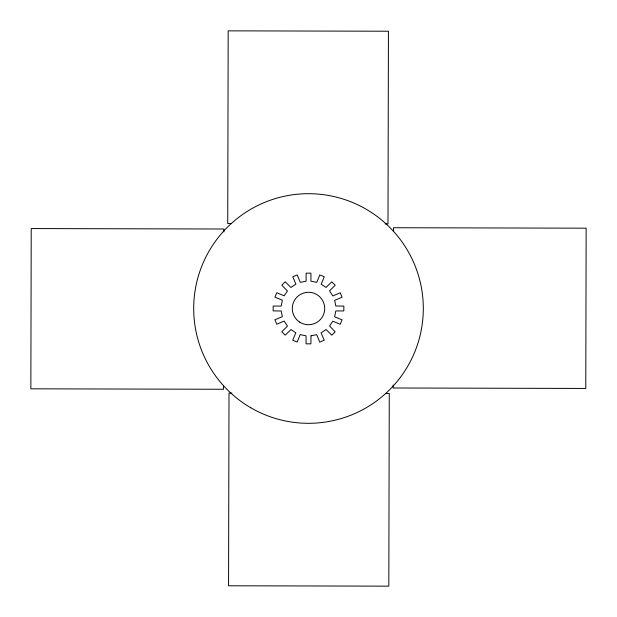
<?xml version="1.0" encoding="UTF-8"?>
<svg xmlns="http://www.w3.org/2000/svg" width="617" height="617" viewBox="0 0 617 617"><rect width="100%" height="100%" fill="white"/><g stroke="black" fill="none" stroke-linecap="round" stroke-linejoin="round"><path stroke-width="0.93" d="M223.547 385.494L223.539 389.265L30.85 388.818L31.22 228.56L223.909 229.007L223.902 231.938M393.098 385.062L393.091 387.993L585.78 388.44L586.15 228.182L393.461 227.735L393.453 231.506M231.506 223.547L227.735 223.539L228.182 30.85L388.44 31.22L387.993 223.909L385.062 223.902M231.938 393.098L229.007 393.091L228.56 585.78L388.818 586.15L389.265 393.461L385.494 393.453M311.014 335.795L310.891 343.839L306.071 343.839L306.063 335.81L300.171 334.622L297.178 342.065L292.728 340.222L295.798 332.802L290.977 329.571L285.201 335.178L281.792 331.769L287.468 326.092L284.136 321.079L276.763 324.226L274.92 319.776L282.339 316.698L281.205 311.014L273.161 310.891L273.161 306.071L281.19 306.063L282.378 300.171L274.935 297.178L276.778 292.728L284.198 295.798L287.429 290.977L281.822 285.201L285.231 281.792L290.908 287.468L295.921 284.136L292.774 276.763L297.224 274.92L300.302 282.339L306.109 281.198L306.109 273.161L310.929 273.161L310.937 281.19L316.745 282.362L319.822 274.935L324.272 276.778L321.202 284.198L326.023 287.429L331.799 281.822L335.208 285.231L329.532 290.908L332.864 295.921L340.237 292.774L342.08 297.224L334.661 300.302L335.795 305.986L343.839 306.109L343.839 310.929L335.81 310.937L334.622 316.829L342.065 319.822L340.222 324.272L332.802 321.202L329.571 326.023L335.178 331.799L331.769 335.208L326.092 329.532L321.079 332.864L324.226 340.237L319.776 342.08L316.698 334.661L311.014 335.795M250.88 407.806A114.816 114.816 0 0 0 423.308 308.747A114.816 114.816 0 0 0 251.304 208.947A114.816 114.816 0 0 0 250.88 407.806M299.762 322.167A16.219 16.219 0 0 0 324.704 309.233A16.219 16.219 0 0 0 301.034 294.101A16.219 16.219 0 0 0 299.762 322.167"/></g></svg>
